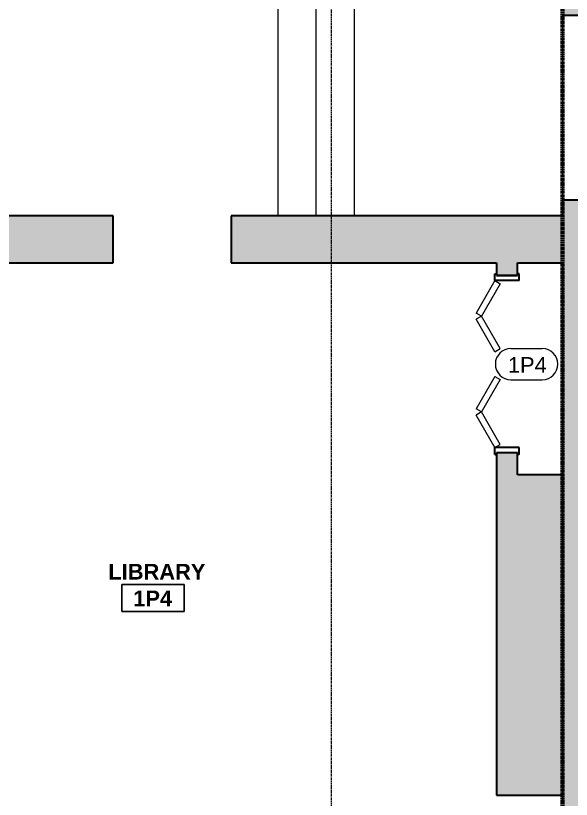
# Model space of a CAD drawing. Header units: inches. Extents: x -1287 to 1590, y -3558 to 989.
# Drawn here: x -155.7 to 4.2, y 163 to 388.4 of the extents above; entities that cross this region are included whole.
import ezdxf

# ---------------------------------------------------------------- set-up
doc = ezdxf.new("R2010")
doc.units = ezdxf.units.IN
doc.header["$MEASUREMENT"] = 0
for name, pattern in [('Dash', [0.25, 0.125, -0.125]), ('Dash_2_', [0.25, 0.125, -0.125]), ('Overhead', [0.15625, 0.09375, -0.0625])]:
    doc.linetypes.add(name, pattern=pattern)
for name, color, linetype, lineweight in [('A-ANNO-MATC', 214, 'Dash', 140), ('A-AREA-IDEN', 2, 'Continuous', 9), ('A-DETL-GENF', 92, 'Continuous', 18), ('A-DETL-MEDM', 33, 'Continuous', 18), ('A-DOOR', 31, 'Continuous', 18), ('A-DOOR-FRAM', 31, 'Continuous', 30), ('A-DOOR-IDEN', 31, 'Continuous', 9), ('A-FLOR', 192, 'Continuous', 18), ('A-WALL', 113, 'Continuous', 18), ('A-WALL-PATT', 111, 'Continuous', 18), ('G-ANNO-SYMB', 111, 'Continuous', 9), ('S-STRS', 31, 'Continuous', 18)]:
    doc.layers.add(name, color=color, linetype=linetype, lineweight=lineweight)
doc.styles.add('Swis721 Lt BT', font='swissl.ttf', dxfattribs={"height": 4.5})
doc.styles.add('Swis721 Lt BT_B', font='', dxfattribs={"height": 4.5})
doc.styles.get('Swis721 Lt BT_B').set_extended_font_data('Swis721 Lt BT', bold=True)

# ---------------------------------------------------------------- blocks, each defined once
blk = doc.blocks.new('Door-Opening - 4_5_ W 82_ H-6996919-1st Floor Construction')
at = {"layer": 'A-DETL-GENF', "linetype": 'Overhead', "lineweight": 9}
for p, q in [((26.18, 8.25), (-26.82, 8.25)), ((-26.82, -8.25), (26.18, -8.25))]:
    blk.add_line(p, q, dxfattribs=at)
at = {"layer": 'A-DETL-MEDM', "lineweight": 30}
for p, q in [((-26.82, 8.25), (-26.82, -8.25)), ((26.18, -8.25), (26.18, 8.25))]:
    blk.add_line(p, q, dxfattribs=at)
blk = doc.blocks.new('Floors 1 - Floors 1-7407587-1st Floor Construction')
at = {"layer": 'A-FLOR'}
for p, q in [((1.72, 390.78), (-58.28, 390.78)), ((-58.28, 390.78), (-58.28, 330.78))]:
    blk.add_line(p, q, dxfattribs=at)
blk = doc.blocks.new('Stairs 1 - Stairs 1-7407606-1st Floor Construction')
at = {"layer": 'S-STRS', "lineweight": 9}
for p, q in [((-80.28, 390.78), (-80.28, 330.78)), ((-69.28, 390.78), (-80.28, 390.78)), ((-69.28, 390.78), (-69.28, 330.78)), ((-58.28, 390.78), (-69.28, 390.78))]:
    blk.add_line(p, q, dxfattribs=at)
blk = doc.blocks.new('Bifold_4 panel w Frame - D21 4_ X 7_-7566252-1st Floor Construction')
at = {"layer": 'A-DOOR'}
for p, q in [((-24, 3.5), (-14.66, 8.9)), ((-23.13, 1.98), (-13.78, 7.38)), ((-13.78, 7.38), (-14.66, 8.9)), ((-13.78, 7.38), (-12.91, 8.9)), ((-4.44, 1.98), (-13.78, 7.38)), ((-3.56, 3.5), (-12.91, 8.9)), ((3.56, 3.5), (12.91, 8.9)), ((4.44, 1.98), (13.78, 7.38)), ((13.78, 7.38), (12.91, 8.9)), ((13.78, 7.38), (14.66, 8.9)), ((23.12, 1.98), (13.78, 7.38)), ((24, 3.5), (14.66, 8.9)), ((-24, 3.5), (-23.13, 1.98)), ((-3.56, 3.5), (-4.44, 1.98)), ((3.56, 3.5), (4.44, 1.98)), ((24, 3.5), (23.12, 1.98))]:
    blk.add_line(p, q, dxfattribs=at)
at = {"layer": 'A-DOOR-FRAM', "color": 8}
for p, q in [((-26, 3.5), (-24, 3.5)), ((-26, 3.5), (-26, 3)), ((-26, 3), (-25.5, 3)), ((-25.5, -3), (-25.5, 3)), ((-24, -3.5), (-24, 3.5)), ((24, -3.5), (24, 3.5)), ((24, 3.5), (26, 3.5)), ((25.5, 3), (26, 3)), ((25.5, -3), (25.5, 3)), ((26, 3.5), (26, 3)), ((-26, -3), (-25.5, -3)), ((-26, -3.5), (-26, -3)), ((-26, -3.5), (-24, -3.5)), ((24, -3.5), (26, -3.5)), ((25.5, -3), (26, -3)), ((26, -3.5), (26, -3))]:
    blk.add_line(p, q, dxfattribs=at)
blk = doc.blocks.new('Room Tag - Room Name and Number-3379422-1st Floor Construction')
at = {"layer": 'A-AREA-IDEN'}
for p, q in [((-0.1881, -0.1636), (-0.1881, -0.0018)), ((-0.1881, -0.0018), (0.1869, -0.0018)), ((0.1869, -0.0018), (-0.1881, -0.0018)), ((-0.1881, -0.0018), (-0.1881, -0.1636)), ((0.1869, -0.0018), (0.1869, -0.1636)), ((0.1869, -0.1636), (0.1869, -0.0018)), ((0.1869, -0.1636), (-0.1881, -0.1636)), ((-0.1881, -0.1636), (0.1869, -0.1636))]:
    blk.add_line(p, q, dxfattribs=at)
blk = doc.blocks.new('Door Tag - Door Tag-41184-1st Floor Construction')
at = {"layer": 'A-DOOR-IDEN'}
for p, q in [((-0.09375, 0.09375), (0.09375, 0.09375)), ((-0.09375, -0.09375), (0.09375, -0.09375))]:
    blk.add_line(p, q, dxfattribs=at)
for centre, start, end in [((-0.09375, 0), 90, 270), ((0.09375, 0), 270, 90)]:
    blk.add_arc(centre, 0.09375, start, end, dxfattribs=at)

msp = doc.modelspace()

# ---------------------------------------------------------------- hatches: boundary and pattern name
at = {"layer": 'A-WALL-PATT', "lineweight": 9}
h = msp.add_hatch(color=7, dxfattribs=at)
h.paths.add_polyline_path([(1.72, -1.17), (18.22, -1.17), (18.22, 116.22), (1.72, 116.22), (1.72, 47.47)], flags=0)
h.paths.add_polyline_path([(1.72, 154.72), (18.22, 154.72), (18.22, 335.37), (1.72, 335.37), (1.72, 158.24)], flags=0)
h.paths.add_polyline_path([(1.72, 388.37), (18.22, 388.37), (18.22, 814.52), (1.72, 814.52), (1.72, 423.46)], flags=0)
h = msp.add_hatch(color=7, dxfattribs=at)
h.paths.add_polyline_path([(1.72, 317.28), (1.72, 330.78), (-93.65, 330.78), (-93.65, 317.28), (-11.28, 317.28)], flags=0)
h.paths.add_polyline_path([(-216.22, 317.28), (-127.65, 317.28), (-127.65, 330.78), (-213.72, 330.78), (-213.72, 319.32), (-216.22, 319.32)], flags=0)
h = msp.add_hatch(color=7, dxfattribs=at)
h.paths.add_polyline_path([(-17.28, 256.29), (-11.28, 256.29), (-11.28, 262.66), (-17.28, 262.66)], flags=0)
h.paths.add_polyline_path([(-11.28, 313.66), (-11.28, 317.28), (-17.28, 317.28), (-17.28, 313.66)], flags=0)
msp.add_hatch(color=7, dxfattribs=at).paths.add_polyline_path([(1.72, 164.21), (1.72, 256.29), (-17.28, 256.29), (-17.28, 164.21)], flags=0)

# ---------------------------------------------------------------- linework, layer by layer
at = {"layer": 'A-ANNO-MATC'}
msp.add_line((1.72, 857.52), (1.72, -90.48), dxfattribs=at)
at = {"layer": 'A-WALL', "color": 8, "lineweight": 30}
for p, q in [((1.72, 335.37), (1.72, 330.78)), ((-127.65, 330.78), (-213.72, 330.78)), ((-127.65, 317.28), (-127.65, 330.78)), ((1.72, 330.78), (-93.65, 330.78)), ((-93.65, 330.78), (-93.65, 317.28)), ((-216.22, 317.28), (-127.65, 317.28)), ((-93.65, 317.28), (-17.28, 317.28)), ((-17.28, 317.28), (-17.28, 313.66)), ((-11.28, 317.28), (1.72, 317.28)), ((-11.28, 313.66), (-11.28, 317.28)), ((1.72, 317.28), (1.72, 161.74)), ((-17.28, 313.66), (-11.28, 313.66)), ((-11.28, 262.66), (-17.28, 262.66)), ((-17.28, 262.66), (-17.28, 164.21)), ((-11.28, 256.29), (-11.28, 262.66)), ((1.72, 256.29), (-11.28, 256.29)), ((-17.28, 164.21), (1.72, 164.21))]:
    msp.add_line(p, q, dxfattribs=at)
at = {"layer": 'G-ANNO-SYMB', "linetype": 'Dash_2_'}
msp.add_line((-64.8, -205.54), (-64.8, 988.77), dxfattribs=at)

# ---------------------------------------------------------------- block references
at = {"layer": 'A-AREA-IDEN', "xscale": 47.99999999999997, "yscale": 47.99999999999997, "zscale": 47.99999999999997}
msp.add_blockref('Room Tag - Room Name and Number-3379422-1st Floor Construction', (-116.15, 224.83), dxfattribs=at)
at = {"layer": 'A-DOOR', "rotation": 89.99999999999991}
for name, p in [('Door-Opening - 4_5_ W 82_ H-6996919-1st Floor Construction', (9.97, 362.2)), ('Bifold_4 panel w Frame - D21 4_ X 7_-7566252-1st Floor Construction', (-14.28, 288.16))]:
    msp.add_blockref(name, p, dxfattribs=at)
at = {"layer": 'A-DOOR-IDEN', "xscale": 47.99999999999997, "yscale": 47.99999999999997, "zscale": 47.99999999999997}
msp.add_blockref('Door Tag - Door Tag-41184-1st Floor Construction', (-8.65, 288.16), dxfattribs=at)
at = {"layer": 'A-FLOR'}
msp.add_blockref('Floors 1 - Floors 1-7407587-1st Floor Construction', (0, 0), dxfattribs=at)
at = {"layer": 'S-STRS', "lineweight": 9}
msp.add_blockref('Stairs 1 - Stairs 1-7407606-1st Floor Construction', (0, 0), dxfattribs=at)

# ---------------------------------------------------------------- texts
at = {"layer": 'A-AREA-IDEN', "char_height": 4.5, "attachment_point": 1, "style": 'Swis721 Lt BT_B'}
for s, insert, width in [('LIBRARY', (-129.03, 230.69), 31.0575), ('1P4', (-121.86, 223.03), 13.332)]:
    msp.add_mtext(s, dxfattribs=dict(at, insert=insert, width=width))
at = {"layer": 'A-DOOR-IDEN', "insert": (-14.04, 290.17), "char_height": 4.5, "width": 12.8775, "attachment_point": 1, "style": 'Swis721 Lt BT'}
msp.add_mtext('1P4', dxfattribs=at)

doc.saveas('drawing.dxf')
